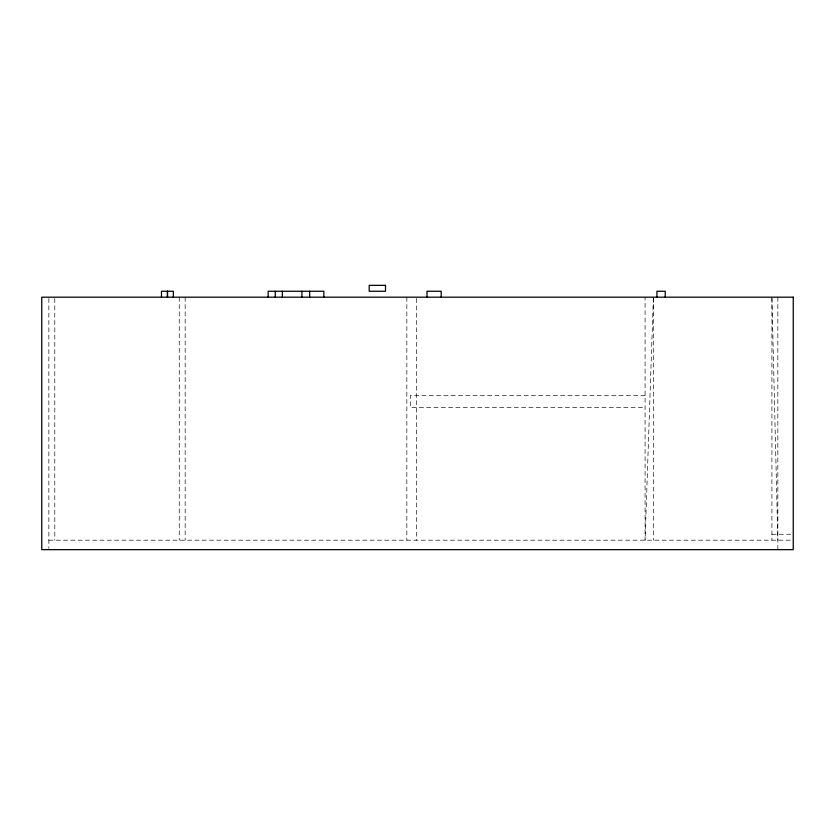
<?xml version="1.0" encoding="UTF-8"?>
<svg xmlns="http://www.w3.org/2000/svg" width="835" height="835" viewBox="0 0 835 835"><rect width="100%" height="100%" fill="white"/><g stroke="black" fill="none" stroke-linecap="round" stroke-linejoin="round"><path stroke-width="0.63" stroke-dasharray="4.17 3.13" d="M653.335 298.492L645.079 540.182L645.079 297.187M645.079 395.477L410.392 395.477L410.392 407.334L645.079 407.334M771.916 534.254L793.25 534.254M48.858 540.182L793.25 540.182M771.947 298.492L777.844 540.182M777.844 297.187L777.844 549.66M771.916 297.187L771.916 540.182M653.377 297.187L653.377 540.182M416.31 298.481L416.31 540.182M406.833 297.187L406.833 540.182M185.172 297.187L185.172 540.182M179.254 297.187L179.254 540.182M54.786 298.492L54.786 540.182M48.858 298.492L48.858 548.48"/><path stroke-width="1.25" d="M665.234 297.187L665.234 291.258L656.936 291.258L656.936 297.187M441.204 297.187L441.204 291.258L426.988 291.258L426.988 297.187M323.855 297.187L323.855 291.258L268.15 291.258L268.15 297.187M309.639 291.258L309.639 297.187M301.926 291.258L301.926 297.187M282.376 291.258L282.376 297.187M275.258 291.258L275.258 297.187M173.325 297.187L173.325 291.258L161.468 291.258L161.468 297.187M167.543 291.258L167.543 297.187M167.397 291.258L167.397 297.187M385.509 285.34L369.206 285.34L369.206 291.258L385.509 291.258L385.509 285.34M793.25 297.187L41.75 297.187L41.75 549.66L793.25 549.66L793.25 297.187"/></g></svg>
